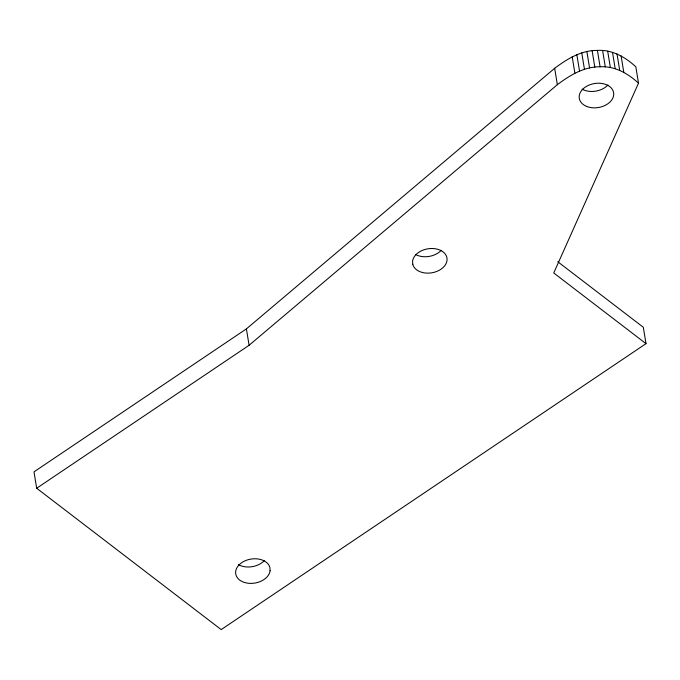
<?xml version="1.0" encoding="UTF-8"?>
<svg xmlns="http://www.w3.org/2000/svg" width="680" height="680" viewBox="0 0 680 680"><rect width="100%" height="100%" fill="white"/><g stroke="black" fill="none" stroke-linecap="round" stroke-linejoin="round"><path stroke-width="1.02" d="M638.503 83.164L553.75 272.977L646 343.655L221.187 629.595L36.686 488.24L34 471.852L246.406 328.89L554.667 68.289C567.12 58.947 581.281 50.218 597.406 50.405C612.119 49.495 625.311 57.111 635.817 66.776L638.503 83.164C627.997 73.499 614.805 65.883 600.091 66.793C583.958 66.606 569.806 75.335 557.345 84.677L249.093 345.278L36.686 488.24M557.77 261.732L643.314 327.267L646 343.655M621.112 55.887L623.789 72.275M617.006 53.882L619.692 70.269M612.501 52.309L615.188 68.697M607.682 51.195L610.368 67.584M602.625 50.558L605.302 66.946M597.406 50.405L600.091 66.793M592.135 50.754L594.821 67.141M586.891 51.578L589.568 67.966M581.757 52.879L584.443 69.266M576.836 54.629L579.521 71.017M572.203 56.805L574.889 73.194M554.667 68.289L557.345 84.677M246.406 328.89L249.093 345.278M441.243 250.308A17.399 12.155 -9.3 0 1 415.395 254.397M264.333 560.575A17.399 12.155 -9.3 0 1 238.484 564.663M607.903 85.025A17.399 12.155 -9.3 0 1 582.054 89.114M412.769 264.316L412.582 261.137A17.399 12.155 -9.3 0 1 438.489 249.518A17.399 12.155 -9.3 0 1 439.671 270.045A17.399 12.155 -9.3 0 1 412.769 264.316M270.096 570.758L269.918 567.587A17.399 12.155 -9.3 0 0 243.015 561.858A17.399 12.155 -9.3 0 0 244.197 582.377A17.399 12.155 -9.3 0 0 270.096 570.758M586.5 106.36A17.399 12.155 -9.3 0 0 613.666 95.209A17.399 12.155 -9.3 0 0 589.194 85.025A17.399 12.155 -9.3 0 0 586.5 106.36"/></g></svg>
